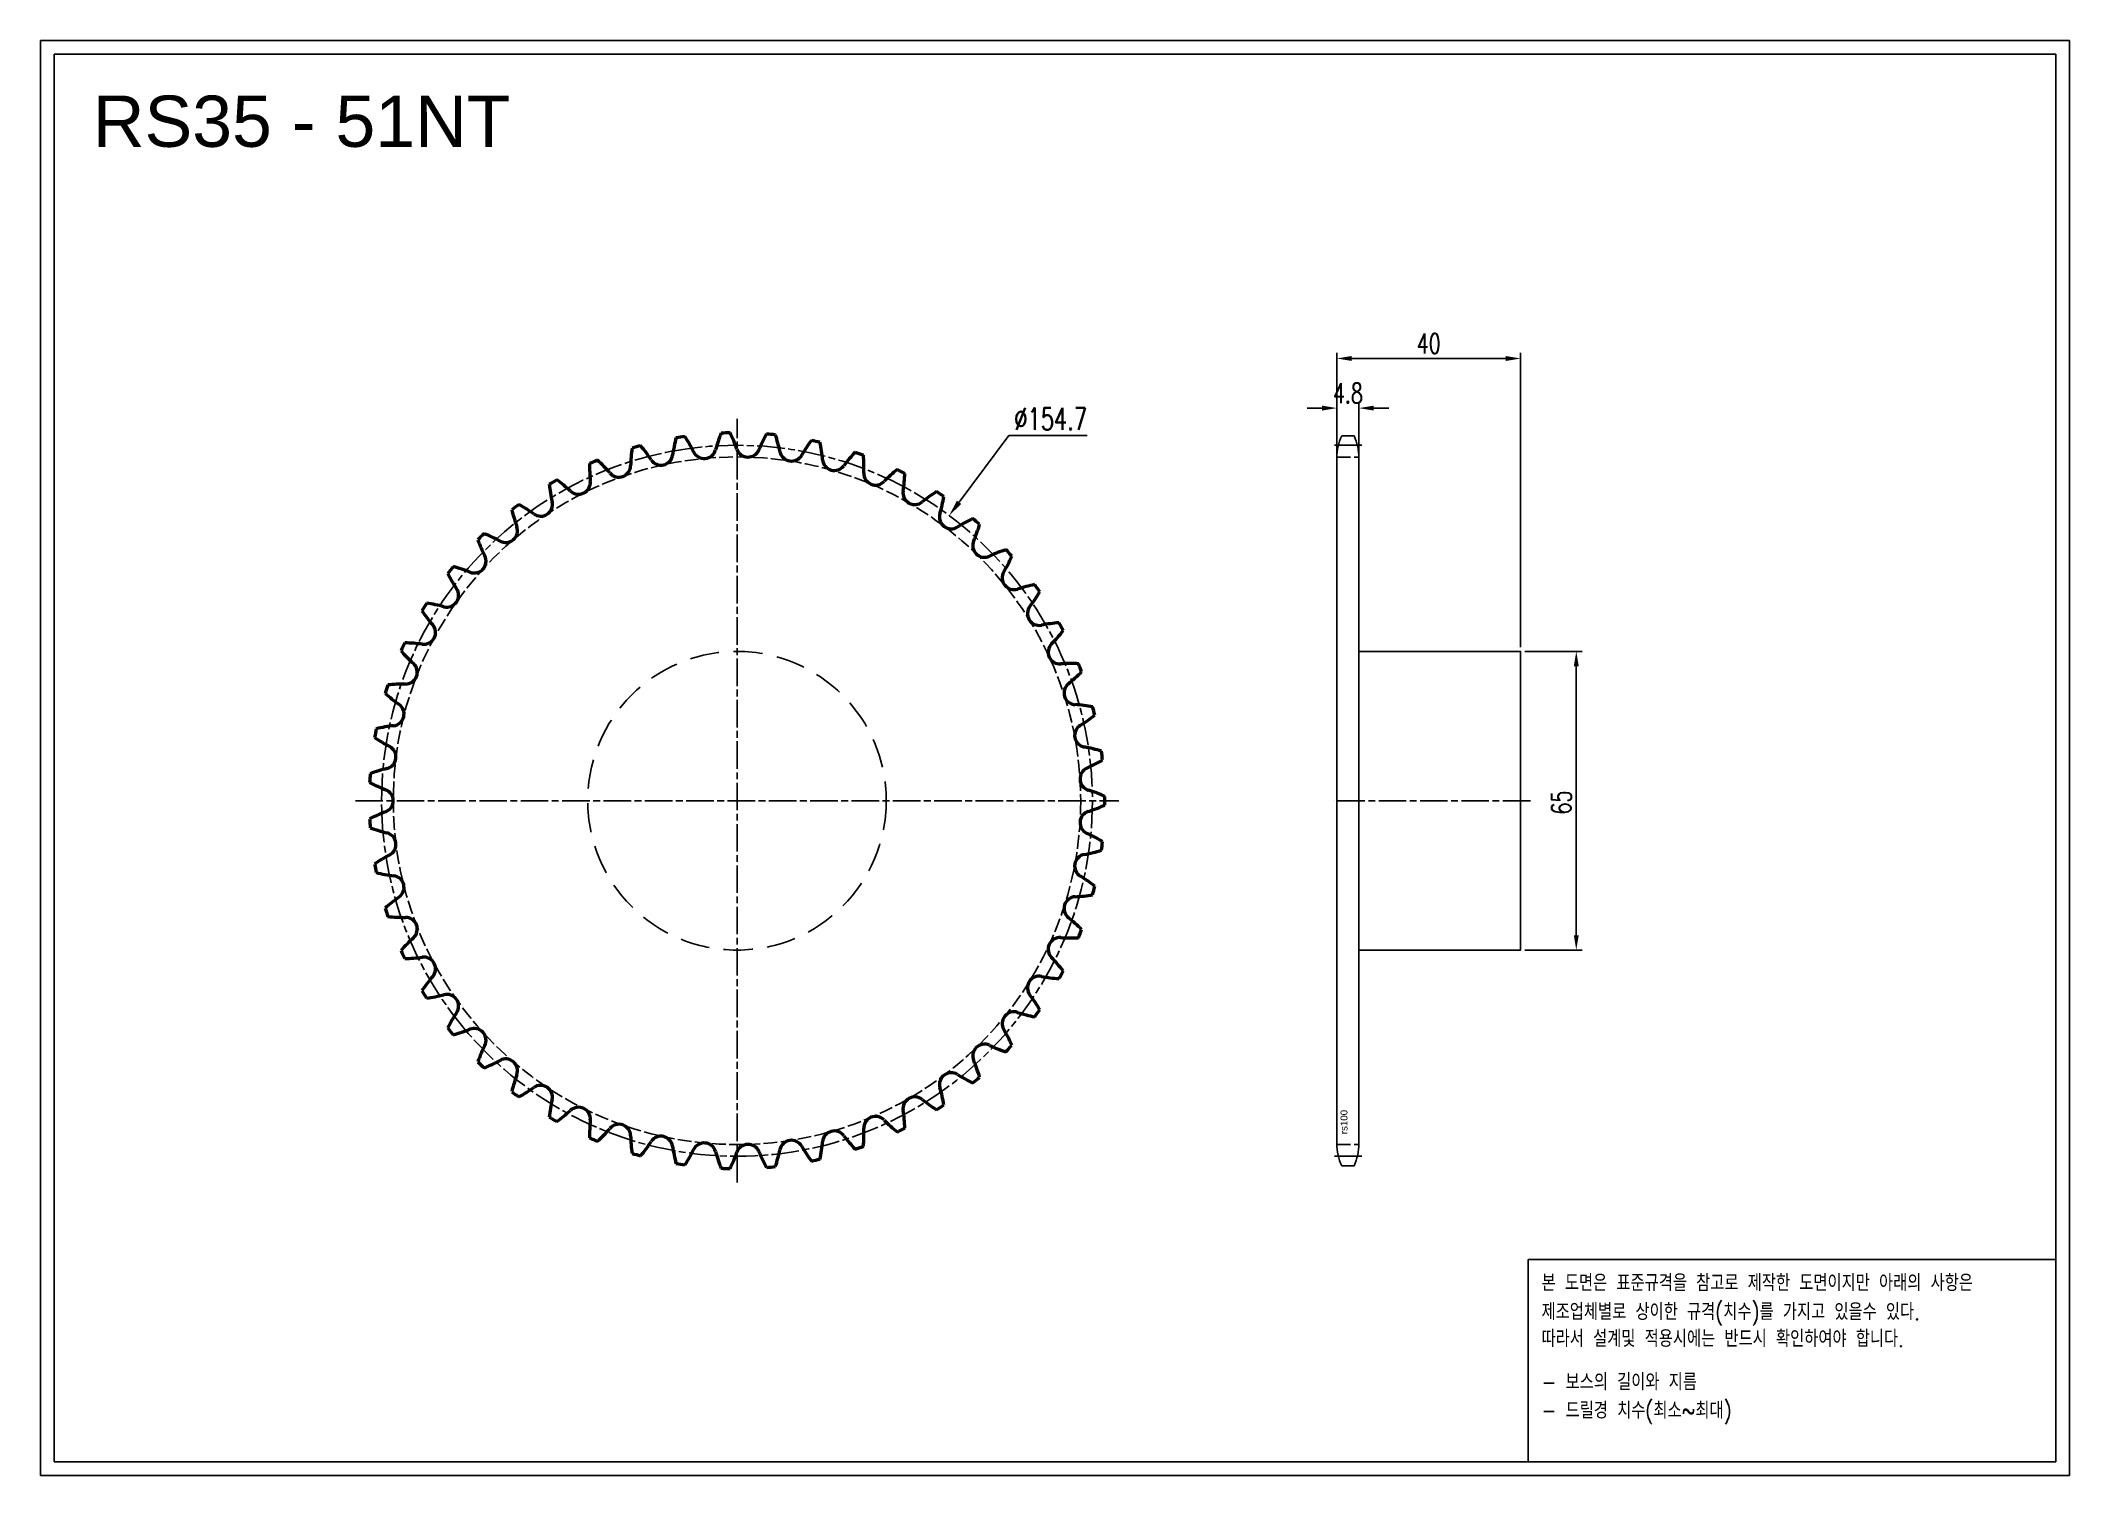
# Model space of a CAD drawing. Header units: millimetres. Extents: x -44610 to -44169, y 2111 to 2424.
import ezdxf

# ---------------------------------------------------------------- set-up
doc = ezdxf.new("R2010")
doc.units = ezdxf.units.MM
for name, pattern in [('AM_ISO02W050', [7.5, 6, -1.5]), ('AM_ISO02W050x2', [3.75, 3, -0.75]), ('AM_ISO08W050', [18, 12, -1.5, 3, -1.5]), ('AM_ISO08W050x2', [9, 6, -0.75, 1.5, -0.75]), ('HIDDEN', [9.525, 6.35, -3.175])]:
    doc.linetypes.add(name, pattern=pattern)
for name, color, linetype, lineweight in [('AM_0N', 7, 'Continuous', 50), ('AM_3N', 6, 'AM_ISO02W050', 25), ('AM_7', 4, 'AM_ISO08W050', 25), ('AM_7N', 4, 'AM_ISO08W050', 25)]:
    doc.layers.add(name, color=color, linetype=linetype, lineweight=lineweight)
doc.layers.add('HL', color=2, linetype='HIDDEN')
doc.layers.add('S-DIM', color=7, linetype='Continuous')
doc.styles.add('HAN', font='ROMANS.shx', dxfattribs={"width": 0.7, "bigfont": 'whgtxt.shx'})
doc.styles.add('HSG', font='SIMPLEX.shx', dxfattribs={"width": 0.7, "bigfont": 'HSG.shx'})
doc.styles.get("Standard").update_dxf_attribs({"font": 'arial.ttf'})
doc.dimstyles.new('APP10', dxfattribs={"dimscale": 2, "dimtxt": 2.4, "dimasz": 1.8, "dimexe": 0.7, "dimexo": 0.5, "dimgap": 0.6, "dimtad": 1, "dimtoh": 1, "dimdec": 1, "dimrnd": 0.01, "dimzin": 9, "dimdsep": 46, "dimtxsty": 'HSG', "dimcen": 0, "dimclrd": 1, "dimclre": 1, "dimclrt": 256, "dimazin": 2, "dimtp": 1, "dimtm": 1, "dimtfac": 0.5, "dimtdec": 1, "dimtofl": 0, "dimtmove": 0, "dimatfit": 3, "dimfxl": 0, "dimtvp": 1, "dimtolj": 2, "dimlwd": -1, "dimlwe": -1, "dimarcsym": 0})
doc.dimstyles.new('APP8', dxfattribs={"dimscale": 1.8, "dimtxt": 2.4, "dimasz": 1.8, "dimexe": 0.7, "dimexo": 0.5, "dimgap": 0.6, "dimtad": 1, "dimtoh": 1, "dimdec": 1, "dimrnd": 0.01, "dimzin": 9, "dimdsep": 46, "dimtxsty": 'HSG', "dimcen": 0, "dimclrd": 1, "dimclre": 1, "dimclrt": 256, "dimazin": 2, "dimtp": 1, "dimtm": 1, "dimtfac": 0.5, "dimtdec": 1, "dimtofl": 0, "dimtmove": 0, "dimatfit": 3, "dimfxl": 0, "dimtvp": 1, "dimtolj": 2, "dimlwd": -1, "dimlwe": -1, "dimarcsym": 0})

# ---------------------------------------------------------------- blocks, each defined once
blk = doc.blocks.new('*D1')
at = {"layer": 'Defpoints', "color": 0, "transparency": 16777216}
for p in [(-44288.02, 2290.83), (-44288.02, 2225.83), (-44275.91, 2225.83)]:
    blk.add_point(p, dxfattribs=at)
at = {"layer": 'S-DIM', "color": 1, "transparency": 16777216}
for p, q in [((-44287.12, 2290.83), (-44274.65, 2290.83)), ((-44275.91, 2287.59), (-44275.91, 2229.07)), ((-44287.12, 2225.83), (-44274.65, 2225.83))]:
    blk.add_line(p, q, dxfattribs=at)
for points in [[(-44276.45, 2287.59), (-44275.37, 2287.59), (-44275.91, 2290.83)], [(-44276.45, 2229.07), (-44275.37, 2229.07), (-44275.91, 2225.83)]]:
    blk.add_solid(points, dxfattribs=at)
at = {"layer": 'S-DIM', "transparency": 16777216, "insert": (-44279.15, 2257.95), "char_height": 4.32, "attachment_point": 5, "rotation": 90, "style": 'HSG'}
blk.add_mtext('\\A2;65', dxfattribs=at)
blk = doc.blocks.new('*D2')
at = {"layer": 'Defpoints', "color": 0, "transparency": 16777216}
for p in [(-44323.22, 2343.78), (-44328.02, 2332.97), (-44323.22, 2332.97)]:
    blk.add_point(p, dxfattribs=at)
at = {"layer": 'S-DIM', "color": 1, "transparency": 16777216}
for p, q in [((-44331.26, 2343.78), (-44334.5, 2343.78)), ((-44328.02, 2333.87), (-44328.02, 2345.04)), ((-44323.22, 2333.87), (-44323.22, 2345.04)), ((-44319.98, 2343.78), (-44316.74, 2343.78))]:
    blk.add_line(p, q, dxfattribs=at)
for points in [[(-44331.26, 2344.32), (-44331.26, 2343.24), (-44328.02, 2343.78)], [(-44319.98, 2344.32), (-44319.98, 2343.24), (-44323.22, 2343.78)]]:
    blk.add_solid(points, dxfattribs=at)
at = {"layer": 'S-DIM', "transparency": 16777216, "insert": (-44325.62, 2347.02), "char_height": 4.32, "attachment_point": 5, "style": 'HSG'}
blk.add_mtext('\\A2;4.8', dxfattribs=at)
blk = doc.blocks.new('*D3')
at = {"layer": 'Defpoints', "color": 0, "transparency": 16777216}
for p in [(-44288.02, 2354.58), (-44328.02, 2332.97), (-44288.02, 2290.83)]:
    blk.add_point(p, dxfattribs=at)
at = {"layer": 'S-DIM', "color": 1, "transparency": 16777216}
for p, q in [((-44328.02, 2333.87), (-44328.02, 2355.84)), ((-44324.78, 2354.58), (-44291.26, 2354.58)), ((-44288.02, 2291.73), (-44288.02, 2355.84))]:
    blk.add_line(p, q, dxfattribs=at)
for points in [[(-44324.78, 2355.12), (-44324.78, 2354.04), (-44328.02, 2354.58)], [(-44291.26, 2355.12), (-44291.26, 2354.04), (-44288.02, 2354.58)]]:
    blk.add_solid(points, dxfattribs=at)
at = {"layer": 'S-DIM', "transparency": 16777216, "insert": (-44308.02, 2357.82), "char_height": 4.32, "attachment_point": 5, "style": 'HSG'}
blk.add_mtext('\\A2;40', dxfattribs=at)
blk = doc.blocks.new('*D4')
at = {"layer": 'Defpoints', "color": 0, "transparency": 16777216}
for p in [(-44412.41, 2320.39), (-44504.79, 2196.27)]:
    blk.add_point(p, dxfattribs=at)
at = {"layer": 'S-DIM', "color": 1, "transparency": 16777216}
for p, q in [((-44399.44, 2337.82), (-44410.26, 2323.28)), ((-44382.4, 2337.82), (-44399.44, 2337.82))]:
    blk.add_line(p, q, dxfattribs=at)
blk.add_solid([(-44410.74, 2323.64), (-44409.78, 2322.92), (-44412.41, 2320.39)], dxfattribs=at)
at = {"layer": 'S-DIM', "transparency": 16777216, "insert": (-44390.32, 2341.42), "char_height": 4.8, "attachment_point": 5, "style": 'HSG'}
blk.add_mtext('\\A2;∅154.7', dxfattribs=at)
blk = doc.blocks.new('notice1')
at = {"color": 4}
blk.add_lwpolyline([(-22142.12, 1735.9), (-22053.8, 1735.9), (-22053.8, 1702.07), (-22142.12, 1702.07)], close=True, dxfattribs=at)
at = {"color": 4, "style": 'HAN', "width": 0.8}
for s, p in [('본 도면은 표준규격을 참고로 제작한 도면이지만 아래의 사항은', (-22139.9, 1730.62)), ('제조업체별로 상이한 규격(치수)를 가지고 있을수 있다.', (-22139.9, 1725.78)), ('따라서 설계및 적용시에는 반드시 확인하여야 합니다.', (-22139.9, 1721.28)), ('- 보스의 길이와 지름', (-22139.9, 1714.03)), ('- 드릴경 치수(최소~최대)', (-22139.9, 1709.27))]:
    blk.add_text(s, height=2.7949, dxfattribs=at).set_placement(p)

msp = doc.modelspace()

# ---------------------------------------------------------------- linework, layer by layer
for p, q in [((-44324.29, 2337.77), (-44326.95, 2337.77)), ((-44328.02, 2332.97), (-44328.02, 2183.69)), ((-44323.22, 2332.97), (-44323.22, 2183.69)), ((-44324.29, 2178.89), (-44326.95, 2178.89))]:
    msp.add_line(p, q)
for points in [[(-44610.2, 2423.76), (-44168.56, 2423.76), (-44168.56, 2111.5), (-44610.2, 2111.5)], [(-44607.22, 2420.79), (-44171.54, 2420.79), (-44171.54, 2114.47), (-44607.22, 2114.47)]]:
    msp.add_lwpolyline(points, close=True)
msp.add_lwpolyline([(-44323.22, 2290.83), (-44288.02, 2290.83), (-44288.02, 2225.83), (-44323.22, 2225.83)])
for centre, start, end in [((-44316.72, 2332.97), 154.8633, 180), ((-44334.52, 2332.97), 0, 25.1367), ((-44316.72, 2183.69), 180, 205.1367), ((-44334.52, 2183.69), 334.8633, 0)]:
    msp.add_arc(centre, 11.3, start, end)
at = {"layer": 'AM_0N'}
for centre, radius, start, end in [((-44440.67, 2328.76), 32.31, 164.655, 171.4706), ((-44458.6, 2258.33), 80.07, 98.1409, 99.5061), ((-44497.04, 2320.01), 32.31, 26.1765, 32.9921), ((-44432.15, 2326.02), 32.31, 157.5962, 164.4118), ((-44458.6, 2258.33), 80.07, 91.0821, 92.4473), ((-44489.17, 2324.26), 32.31, 19.1176, 25.9332), ((-44424.03, 2322.26), 32.31, 150.5373, 157.3529), ((-44458.6, 2258.33), 80.07, 84.0233, 85.3885), ((-44480.83, 2327.52), 32.31, 12.0588, 18.8744), ((-44416.44, 2317.52), 32.31, 143.4785, 150.2941), ((-44458.6, 2258.33), 80.07, 76.9645, 78.3296), ((-44472.16, 2329.73), 32.31, 5, 11.8156), ((-44458.6, 2258.33), 80.07, 112.2586, 113.6238), ((-44510.92, 2308.77), 32.31, 40.2941, 47.1097), ((-44449.46, 2330.43), 32.31, 171.7138, 178.5294), ((-44458.6, 2258.33), 80.07, 105.1998, 106.5649), ((-44504.32, 2314.82), 32.31, 33.2353, 40.0509), ((-44475.15, 2333.93), 2.57, 213.2353, 351.4706), ((-44465.74, 2335.39), 2.57, 206.1765, 344.4118), ((-44456.21, 2335.69), 2.57, 199.1176, 337.3529), ((-44446.73, 2334.81), 2.57, 192.0588, 330.2941), ((-44437.42, 2332.77), 2.57, 185, 323.2353), ((-44409.48, 2311.89), 32.31, 136.4197, 143.2353), ((-44458.6, 2258.33), 80.07, 69.9057, 71.2708), ((-44463.28, 2330.85), 32.31, 357.9412, 4.7568), ((-44458.6, 2258.33), 80.07, 119.3174, 120.6826), ((-44516.72, 2301.96), 32.31, 47.3529, 54.1685), ((-44493.09, 2327.61), 2.57, 227.3529, 5.5882), ((-44458.38, 2331), 32.31, 178.7726, 185.5882), ((-44484.32, 2331.32), 2.57, 220.2941, 358.5294), ((-44428.43, 2329.6), 2.57, 177.9412, 316.1765), ((-44403.27, 2305.45), 32.31, 129.3609, 136.1765), ((-44458.6, 2258.33), 80.07, 62.8468, 64.212), ((-44454.34, 2330.88), 32.31, 350.8824, 357.698), ((-44501.34, 2322.84), 2.57, 234.4118, 12.6471), ((-44467.32, 2330.48), 32.31, 185.8315, 192.6471), ((-44419.9, 2325.35), 2.57, 170.8824, 309.1176), ((-44397.9, 2298.3), 32.31, 122.302, 129.1176), ((-44458.6, 2258.33), 80.07, 55.788, 57.1532), ((-44445.45, 2329.81), 32.31, 343.8235, 350.6391), ((-44458.6, 2258.33), 80.07, 126.3762, 127.7414), ((-44476.12, 2328.86), 32.31, 192.8903, 199.7059), ((-44521.64, 2294.48), 32.31, 54.4118, 61.2274), ((-44411.96, 2320.09), 2.57, 163.8235, 302.0588), ((-44393.45, 2290.53), 32.31, 115.2432, 122.0588), ((-44458.6, 2258.33), 80.07, 48.7292, 50.0943), ((-44458.6, 2258.33), 80.07, 133.4351, 134.8002), ((-44484.65, 2326.17), 32.31, 199.9491, 206.7647), ((-44525.6, 2286.46), 32.31, 61.4706, 68.2862), ((-44508.95, 2317.1), 2.57, 241.4706, 19.7059), ((-44404.73, 2313.89), 2.57, 156.7647, 295), ((-44436.77, 2327.65), 32.31, 336.7647, 343.5803), ((-44515.79, 2310.47), 2.57, 248.5294, 26.7647), ((-44389.99, 2282.28), 32.31, 108.1844, 115), ((-44428.42, 2324.44), 32.31, 329.7059, 336.5215), ((-44458.6, 2258.33), 80.07, 41.6704, 43.0355), ((-44458.6, 2258.33), 80.07, 140.4939, 141.8591), ((-44492.79, 2322.46), 32.31, 207.0079, 213.8235), ((-44528.55, 2278.02), 32.31, 68.5294, 75.345), ((-44398.31, 2306.85), 2.57, 149.7059, 287.9412), ((-44387.56, 2273.67), 32.31, 101.1256, 107.9412), ((-44458.6, 2258.33), 80.07, 34.6115, 35.9767), ((-44458.6, 2258.33), 80.07, 147.5527, 148.9179), ((-44530.44, 2269.27), 32.31, 75.5882, 82.4038), ((-44521.76, 2303.05), 2.57, 255.5882, 33.8235), ((-44420.52, 2320.23), 32.31, 322.6471, 329.4627), ((-44500.41, 2317.77), 32.31, 214.0668, 220.8824), ((-44526.78, 2294.95), 2.57, 262.6471, 40.8824), ((-44392.8, 2299.07), 2.57, 142.6471, 280.8824), ((-44386.22, 2264.83), 32.31, 94.0668, 100.8824), ((-44458.6, 2258.33), 80.07, 27.5527, 28.9179), ((-44458.6, 2258.33), 80.07, 154.6115, 155.9767), ((-44531.24, 2260.36), 32.31, 82.6471, 89.4627), ((-44388.29, 2290.68), 2.57, 135.5882, 273.8235), ((-44413.21, 2315.08), 32.31, 315.5882, 322.4038), ((-44507.4, 2312.18), 32.31, 221.1256, 227.9412), ((-44530.76, 2286.29), 2.57, 269.7059, 47.9412), ((-44385.97, 2255.88), 32.31, 87.0079, 93.8235), ((-44458.6, 2258.33), 80.07, 20.4939, 21.8591), ((-44458.6, 2258.33), 80.07, 161.6704, 163.0355), ((-44530.94, 2251.42), 32.31, 89.7059, 96.5215), ((-44384.85, 2281.79), 2.57, 128.5294, 266.7647), ((-44406.58, 2309.08), 32.31, 308.5294, 315.345), ((-44513.65, 2305.78), 32.31, 228.1844, 235), ((-44533.65, 2277.21), 2.57, 276.7647, 55), ((-44386.82, 2246.98), 32.31, 79.9491, 86.7647), ((-44529.54, 2242.58), 32.31, 96.7647, 103.5803), ((-44382.53, 2272.55), 2.57, 121.4706, 259.7059), ((-44400.73, 2302.3), 32.31, 301.4706, 308.2862), ((-44458.6, 2258.33), 80.07, 13.4351, 14.8002), ((-44458.6, 2258.33), 80.07, 168.7292, 170.0943), ((-44519.06, 2298.65), 32.31, 235.2432, 242.0588), ((-44535.4, 2267.84), 2.57, 283.8235, 62.0588), ((-44388.76, 2238.24), 32.31, 72.8903, 79.7059), ((-44395.77, 2294.85), 32.31, 294.4118, 301.2274), ((-44458.6, 2258.33), 80.07, 6.3762, 7.7414), ((-44458.6, 2258.33), 80.07, 175.788, 177.1532), ((-44523.55, 2290.92), 32.31, 242.302, 249.1176), ((-44527.07, 2233.98), 32.31, 103.8235, 110.6391), ((-44381.36, 2263.1), 2.57, 114.4118, 252.6471), ((-44535.99, 2258.33), 2.57, 290.8824, 69.1176), ((-44391.76, 2229.81), 32.31, 65.8315, 72.6471), ((-44391.76, 2286.86), 32.31, 287.3529, 294.1685), ((-44458.6, 2258.33), 80.07, 359.3174, 0.6826), ((-44523.55, 2225.75), 32.31, 110.8824, 117.698), ((-44458.6, 2258.33), 80.07, 182.8468, 184.212), ((-44527.07, 2282.69), 32.31, 249.3609, 256.1765), ((-44381.36, 2253.57), 2.57, 107.3529, 245.5882), ((-44535.4, 2248.82), 2.57, 297.9412, 76.1765), ((-44395.77, 2221.81), 32.31, 58.7726, 65.5882), ((-44458.6, 2258.33), 80.07, 352.2586, 353.6238), ((-44519.06, 2218.02), 32.31, 117.9412, 124.7568), ((-44458.6, 2258.33), 80.07, 189.9057, 191.2708), ((-44382.53, 2244.11), 2.57, 100.2941, 238.5294), ((-44388.76, 2278.43), 32.31, 280.2941, 287.1097), ((-44529.54, 2274.09), 32.31, 256.4197, 263.2353), ((-44533.65, 2239.46), 2.57, 305, 83.2353), ((-44400.73, 2214.37), 32.31, 51.7138, 58.5294), ((-44458.6, 2258.33), 80.07, 345.1998, 346.5649), ((-44513.65, 2210.89), 32.31, 125, 131.8156), ((-44458.6, 2258.33), 80.07, 196.9645, 198.3296), ((-44384.85, 2234.87), 2.57, 93.2353, 231.4706), ((-44386.82, 2269.69), 32.31, 273.2353, 280.0509), ((-44530.94, 2265.25), 32.31, 263.4785, 270.2941), ((-44530.76, 2230.38), 2.57, 312.0588, 90.2941), ((-44406.58, 2207.59), 32.31, 44.655, 51.4706), ((-44458.6, 2258.33), 80.07, 338.1409, 339.5061), ((-44507.4, 2204.49), 32.31, 132.0588, 138.8744), ((-44388.29, 2225.99), 2.57, 86.1765, 224.4118), ((-44385.97, 2260.79), 32.31, 266.1765, 272.9921), ((-44458.6, 2258.33), 80.07, 204.0233, 205.3885), ((-44531.24, 2256.31), 32.31, 270.5373, 277.3529), ((-44526.78, 2221.72), 2.57, 319.1176, 97.3529), ((-44413.21, 2201.58), 32.31, 37.5962, 44.4118), ((-44500.41, 2198.9), 32.31, 139.1176, 145.9332), ((-44458.6, 2258.33), 80.07, 211.0821, 212.4473), ((-44392.8, 2217.59), 2.57, 79.1176, 217.3529), ((-44386.22, 2251.84), 32.31, 259.1176, 265.9332), ((-44458.6, 2258.33), 80.07, 331.0821, 332.4473), ((-44530.44, 2247.4), 32.31, 277.5962, 284.4118), ((-44521.76, 2213.62), 2.57, 326.1765, 104.4118), ((-44420.52, 2196.44), 32.31, 30.5373, 37.3529), ((-44458.6, 2258.33), 80.07, 324.0233, 325.3885), ((-44492.79, 2194.21), 32.31, 146.1765, 152.9921), ((-44458.6, 2258.33), 80.07, 218.1409, 219.5061), ((-44528.55, 2238.65), 32.31, 284.655, 291.4706), ((-44515.79, 2206.2), 2.57, 333.2353, 111.4706), ((-44398.31, 2209.82), 2.57, 72.0588, 210.2941), ((-44428.42, 2192.23), 32.31, 23.4785, 30.2941), ((-44387.56, 2243), 32.31, 252.0588, 258.8744), ((-44484.65, 2190.49), 32.31, 153.2353, 160.0509), ((-44404.73, 2202.78), 2.57, 65, 203.2353), ((-44389.99, 2234.38), 32.31, 245, 251.8156), ((-44458.6, 2258.33), 80.07, 316.9645, 318.3296), ((-44458.6, 2258.33), 80.07, 225.1998, 226.5649), ((-44525.6, 2230.2), 32.31, 291.7138, 298.5294), ((-44508.95, 2199.57), 2.57, 340.2941, 118.5294), ((-44436.77, 2189.02), 32.31, 16.4197, 23.2353), ((-44476.12, 2187.81), 32.31, 160.2941, 167.1097), ((-44458.6, 2258.33), 80.07, 232.2586, 233.6238), ((-44521.64, 2222.18), 32.31, 298.7726, 305.5882), ((-44501.34, 2193.82), 2.57, 347.3529, 125.5882), ((-44411.96, 2196.58), 2.57, 57.9412, 196.1765), ((-44445.45, 2186.86), 32.31, 9.3609, 16.1765), ((-44393.45, 2226.13), 32.31, 237.9412, 244.7568), ((-44458.6, 2258.33), 80.07, 309.9057, 311.2708), ((-44467.32, 2186.19), 32.31, 167.3529, 174.1685), ((-44516.72, 2214.71), 32.31, 305.8315, 312.6471), ((-44493.09, 2189.06), 2.57, 354.4118, 132.6471), ((-44419.9, 2191.31), 2.57, 50.8824, 189.1176), ((-44454.34, 2185.79), 32.31, 2.302, 9.1176), ((-44397.9, 2218.37), 32.31, 230.8824, 237.698), ((-44458.6, 2258.33), 80.07, 302.8468, 304.212), ((-44458.6, 2258.33), 80.07, 239.3174, 240.6826), ((-44458.38, 2185.66), 32.31, 174.4118, 181.2274), ((-44510.92, 2207.9), 32.31, 312.8903, 319.7059), ((-44484.32, 2185.35), 2.57, 1.4706, 139.7059), ((-44437.42, 2183.9), 2.57, 36.7647, 175), ((-44463.28, 2185.81), 32.31, 355.2432, 2.0588), ((-44428.43, 2187.07), 2.57, 43.8235, 182.0588), ((-44403.27, 2211.22), 32.31, 223.8235, 230.6391), ((-44458.6, 2258.33), 80.07, 295.788, 297.1532), ((-44458.6, 2258.33), 80.07, 246.3762, 247.7414), ((-44449.46, 2186.24), 32.31, 181.4706, 188.2862), ((-44504.32, 2201.85), 32.31, 319.9491, 326.7647), ((-44475.15, 2182.74), 2.57, 8.5294, 146.7647), ((-44440.67, 2187.91), 32.31, 188.5294, 195.345), ((-44497.04, 2196.66), 32.31, 327.0079, 333.8235), ((-44465.74, 2181.28), 2.57, 15.5882, 153.8235), ((-44432.15, 2190.65), 32.31, 195.5882, 202.4038), ((-44489.17, 2192.4), 32.31, 334.0668, 340.8824), ((-44456.21, 2180.98), 2.57, 22.6471, 160.8824), ((-44424.03, 2194.41), 32.31, 202.6471, 209.4627), ((-44480.83, 2189.15), 32.31, 341.1256, 347.9412), ((-44446.73, 2181.86), 2.57, 29.7059, 167.9412), ((-44416.44, 2199.14), 32.31, 209.7059, 216.5215), ((-44472.16, 2186.94), 32.31, 348.1844, 355), ((-44409.48, 2204.77), 32.31, 216.7647, 223.5803), ((-44458.6, 2258.33), 80.07, 288.7292, 290.0943), ((-44458.6, 2258.33), 80.07, 253.4351, 254.8002), ((-44458.6, 2258.33), 80.07, 260.4939, 261.8591), ((-44458.6, 2258.33), 80.07, 267.5527, 268.9179), ((-44458.6, 2258.33), 80.07, 274.6115, 275.9767), ((-44458.6, 2258.33), 80.07, 281.6704, 283.0355)]:
    msp.add_arc(centre, radius, start, end, dxfattribs=at)
at = {"layer": 'AM_3N', "linetype": 'AM_ISO02W050x2'}
for p, q in [((-44328.02, 2333.13), (-44323.22, 2333.13)), ((-44328.02, 2183.54), (-44323.22, 2183.54))]:
    msp.add_line(p, q, dxfattribs=at)
msp.add_circle((-44458.6, 2258.33), 74.82, dxfattribs=at)
at = {"layer": 'AM_7', "linetype": 'AM_ISO08W050x2'}
for p, q in [((-44322.56, 2335.7), (-44328.68, 2335.7)), ((-44285.91, 2258.33), (-44328.68, 2258.33)), ((-44285.91, 2258.33), (-44328.68, 2258.33)), ((-44322.56, 2180.97), (-44328.68, 2180.97))]:
    msp.add_line(p, q, dxfattribs=at)
msp.add_circle((-44458.6, 2258.33), 77.36, dxfattribs=at)
at = {"layer": 'AM_7N', "linetype": 'AM_ISO08W050x2'}
for p, q in [((-44458.6, 2175.26), (-44458.6, 2341.41)), ((-44541.67, 2258.33), (-44375.52, 2258.33))]:
    msp.add_line(p, q, dxfattribs=at)
at = {"layer": 'HL'}
msp.add_circle((-44458.6, 2258.33), 32.5, dxfattribs=at)

# ---------------------------------------------------------------- block references
at = {"xscale": 1.3, "yscale": 1.3, "zscale": 1.3}
msp.add_blockref('notice1', (-15501.6, -98.21), dxfattribs=at)

# ---------------------------------------------------------------- texts
msp.add_text('RS35 - 51NT', height=11.1523).set_placement((-44598.82, 2400.64))
at = {"insert": (-44327.23, 2185.76), "char_height": 1.512, "width": 6.5009, "attachment_point": 1, "rotation": 90}
msp.add_mtext('rs100', dxfattribs=at)

# ---------------------------------------------------------------- dimensions: what is measured, and where the dimension line sits
at = {"layer": 'S-DIM'}
dim = msp.add_linear_dim(base=(-44288.02, 2354.58), p1=(-44328.02, 2332.97), p2=(-44288.02, 2290.83), dimstyle='APP8', dxfattribs=at)
dim.commit()
dim.dimension.update_dxf_attribs({"geometry": '*D3', "text_midpoint": (-44308.02, 2357.82)})
dim = msp.add_linear_dim(base=(-44323.22, 2343.78), p1=(-44328.02, 2332.97), p2=(-44323.22, 2332.97), dimstyle='APP8', dxfattribs=at)
dim.commit()
dim.dimension.update_dxf_attribs({"geometry": '*D2', "text_midpoint": (-44325.62, 2343.78), "dimtype": 128})
dim = msp.add_diameter_dim_2p(p1=(-44504.79, 2196.27), p2=(-44412.41, 2320.39), dimstyle='APP10', dxfattribs=at)
dim.commit()
dim.dimension.update_dxf_attribs({"geometry": '*D4', "text_midpoint": (-44390.32, 2337.82), "dimtype": 131})
dim = msp.add_linear_dim(base=(-44275.91, 2225.83), p1=(-44288.02, 2290.83), p2=(-44288.02, 2225.83), angle=90, dimstyle='APP8', dxfattribs=at)
dim.commit()
dim.dimension.update_dxf_attribs({"geometry": '*D1', "text_midpoint": (-44275.91, 2257.95), "dimtype": 128})

doc.saveas('drawing.dxf')
